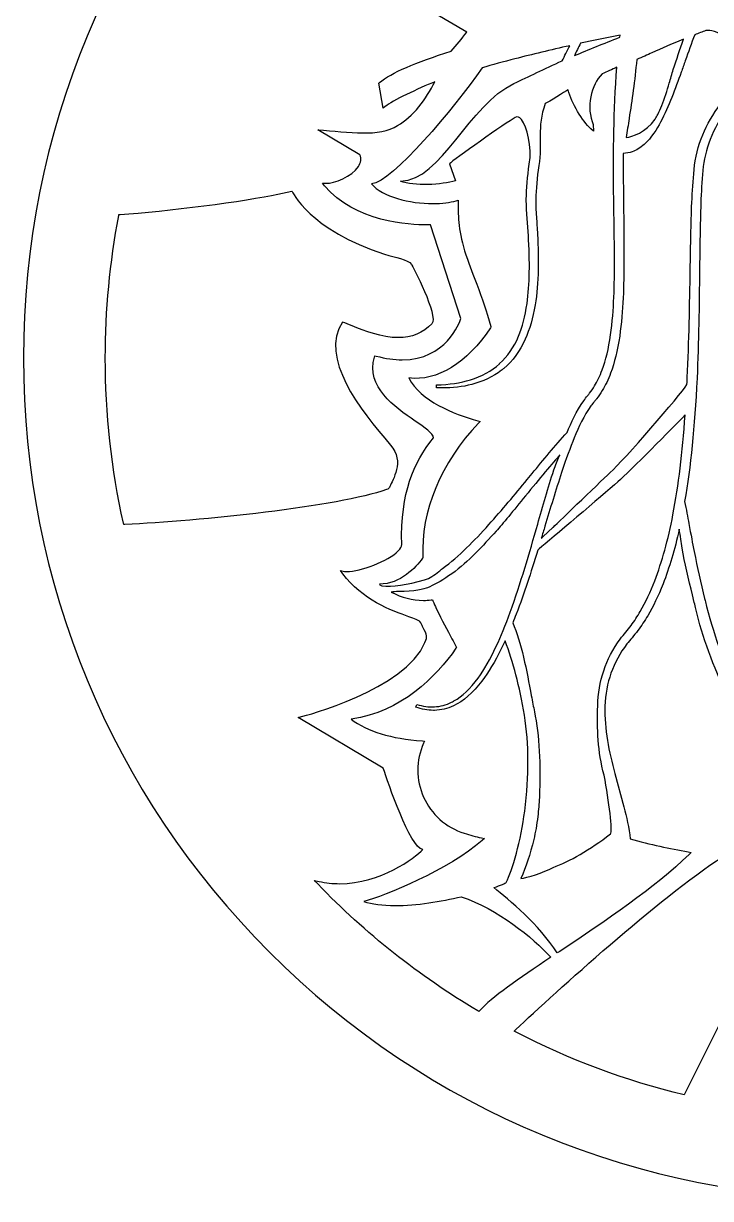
# Model space of a CAD drawing. Extents: x 0 to 2835, y 194 to 1700.
# Drawn here: x 0.5 to 290.2, y 952.4 to 1447.7 of the extents above; entities that cross this region are included whole.
import ezdxf

# ---------------------------------------------------------------- set-up
doc = ezdxf.new("R2010")
doc.units = 0
doc.layers.add('H0105_Printing_Least_4', color=7, linetype='CONTINUOUS')

msp = doc.modelspace()

# ---------------------------------------------------------------- linework, layer by layer
at = {"layer": 'H0105_Printing_Least_4', "color": 1}
for points in [[(187.465595, 1444.027564), (161.020596, 1459.711564), (197.430595, 1458.139564)], [(251.955994, 1441.925064), (252.071994, 1442.870064)], [(153.049596, 1412.727565), (152.206596, 1412.023565), (150.375596, 1422.594564), (150.655596, 1422.828564)], [(142.371596, 1392.411565), (124.560597, 1402.896565)], [(240.727494, 1405.127165), (240.866494, 1402.365165), (239.734494, 1403.384165)], [(180.159495, 1388.564165), (182.719495, 1381.410165)], [(107.772597, 1375.815566), (113.676597, 1377.039566)], [(127.411597, 1379.310566), (126.535597, 1380.366565), (127.910597, 1380.346565)], [(183.001495, 1372.992166), (183.832495, 1373.237166), (183.814495, 1372.370166)], [(40.663599, 1366.725566), (40.755599, 1367.208566), (41.246599, 1367.241566)], [(184.964595, 1323.405567), (172.064596, 1362.805566)], [(281.850593, 1356.805566), (281.888593, 1358.479566)], [(285.748593, 1358.176566), (285.721593, 1356.735566)], [(197.491495, 1319.963167), (197.557495, 1319.693167), (197.405495, 1319.464167)], [(148.486596, 1307.075567), (148.660596, 1307.672567), (149.261596, 1307.508567)], [(201.167495, 1304.251167), (201.265495, 1304.337167)], [(174.642496, 1294.097168), (174.644496, 1295.366168)], [(280.239593, 1295.558568), (280.290593, 1296.581568)], [(192.073495, 1280.240168), (193.084495, 1279.961168), (192.368495, 1279.192168)], [(212.829495, 1255.426169), (214.969495, 1258.029169)], [(43.292599, 1236.583569), (42.766599, 1236.562569), (42.652599, 1237.078569)], [(199.788595, 1233.726569), (198.758595, 1232.596569)], [(219.600595, 1231.455569), (223.683594, 1235.220569)], [(217.930495, 1226.310169), (217.298495, 1225.672169)], [(168.902496, 1222.746169), (168.915496, 1222.521169), (168.782496, 1222.337169)], [(135.170597, 1215.75957), (134.231597, 1217.07357), (135.813597, 1216.74557)], [(158.654596, 1208.31157), (158.468596, 1208.31557)], [(172.426596, 1204.73857), (172.905596, 1204.79957), (173.089596, 1204.35357)], [(283.341593, 1203.66557), (282.560593, 1206.85057)], [(287.682593, 1205.37657), (287.898593, 1204.50057)], [(182.901595, 1185.01957), (183.081595, 1184.67657), (182.856595, 1184.36057)], [(165.908596, 1159.505571), (166.307596, 1160.709571)], [(181.759595, 1161.990571), (181.997595, 1162.125571)], [(152.202596, 1133.841572), (116.285597, 1155.134571), (117.768597, 1155.515571)], [(173.846596, 1158.179571), (173.361596, 1158.171571)], [(168.671596, 1145.255571), (169.567596, 1145.185571), (169.201596, 1144.363571)], [(249.831594, 1131.585572), (253.643594, 1117.482572)], [(193.597595, 1104.418572), (194.836595, 1104.164572), (193.890595, 1103.325572)], [(280.796593, 1098.508573), (282.013593, 1098.300573), (281.134593, 1097.432573)], [(124.569597, 1084.974573), (123.114597, 1086.480573), (125.162597, 1086.030573)], [(319.801592, 1077.550573), (279.015593, 996.032575)], [(192.846595, 1031.630574), (192.498595, 1031.241574), (192.050595, 1031.507574)], [(208.165595, 1022.548574), (207.367595, 1022.962574), (208.026595, 1023.576574)]]:
    msp.add_lwpolyline(points, dxfattribs=at)
for points in [[(254.650194, 1399.606365)], [(43.292599, 1236.583569)], [(175.612496, 1216.73817)], [(192.846595, 1031.630574)], [(208.165595, 1022.548574)]]:
    msp.add_lwpolyline(points, close=True, dxfattribs=at)
for points in [[(104.281597, 1557.267561), (37.356599, 1490.344563), (0.4996, 1401.362565), (0.4996, 1306.719567)], [(180.884595, 1436.051564), (183.063595, 1438.679564), (185.259595, 1441.343564), (187.465595, 1444.027564)], [(232.790994, 1434.181064), (238.823994, 1436.739064), (245.261994, 1439.342064), (251.955994, 1441.925064)], [(252.071994, 1442.870064), (246.452994, 1441.749064), (240.831994, 1440.578064), (235.340994, 1439.379064)], [(283.554593, 1442.972564), (282.136593, 1439.362564), (280.814593, 1435.625564), (279.533593, 1432.008564)], [(288.251593, 1444.773564), (286.691593, 1444.179564), (285.126593, 1443.577564), (283.554593, 1442.972564)], [(288.932593, 1444.834564), (288.508593, 1444.834564), (288.297593, 1444.789564), (288.251593, 1444.773564)], [(296.690593, 1441.310564), (293.532593, 1444.736564), (289.394593, 1444.834564), (288.932593, 1444.834564)], [(230.824494, 1438.376164), (222.784494, 1436.571164), (215.023495, 1434.709164), (207.734495, 1432.827164)], [(227.675494, 1431.979164), (228.625494, 1434.021164), (229.660494, 1436.125164), (230.824494, 1438.376164)], [(235.340994, 1439.379064), (234.446994, 1437.607064), (233.590994, 1435.868064), (232.790994, 1434.181064)], [(278.766193, 1441.089364), (273.495193, 1438.981364), (269.742193, 1437.295364), (265.449193, 1435.363364)], [(274.498193, 1428.295364), (275.887193, 1432.618364), (277.264193, 1436.853364), (278.766193, 1441.089364)], [(150.655596, 1422.828564), (155.566596, 1426.937564), (165.737596, 1431.385564), (180.884595, 1436.051564)], [(207.734495, 1432.827164), (202.875495, 1431.574164), (198.198495, 1430.305164), (193.829495, 1429.053164)], [(207.283495, 1422.403164), (213.434495, 1425.214164), (220.169494, 1428.701164), (227.675494, 1431.979164)], [(259.060194, 1432.519364), (258.305194, 1423.679364), (257.009194, 1415.220365), (255.866194, 1407.742365)], [(265.449193, 1435.363364), (263.515193, 1434.496364), (261.450193, 1433.571364), (259.060194, 1432.519364)], [(279.533593, 1432.008564), (278.962593, 1430.395564), (278.391593, 1428.779564), (277.808593, 1427.166564)], [(193.829495, 1429.053164), (181.972495, 1411.999165), (155.881496, 1380.608165), (147.277496, 1380.088165)], [(250.719494, 1429.282164), (248.617494, 1428.345164), (246.530494, 1427.404164), (244.461494, 1426.458164)], [(249.305494, 1378.860166), (249.178494, 1392.685165), (249.229494, 1410.837165), (250.719494, 1429.282164)], [(277.808593, 1427.166564), (275.305593, 1420.167564), (272.717593, 1412.927565), (269.113593, 1406.130565)], [(272.776193, 1422.607364), (273.321193, 1424.481364), (273.882193, 1426.421364), (274.498193, 1428.295364)], [(173.965596, 1423.180564), (167.024596, 1420.405564), (155.814596, 1415.039565), (153.049596, 1412.727565)], [(158.233596, 1404.701565), (164.673596, 1408.291565), (170.373596, 1415.891565), (173.965596, 1423.180564)], [(159.499496, 1381.263165), (176.709496, 1381.472165), (188.428495, 1413.783165), (207.283495, 1422.403164)], [(244.461494, 1426.458164), (239.840494, 1422.124164), (237.633494, 1412.093165), (240.727494, 1405.127165)], [(269.693193, 1413.169365), (270.914193, 1416.189365), (271.862193, 1419.451365), (272.776193, 1422.607364)], [(230.192494, 1419.717165), (228.696494, 1418.985165), (221.984494, 1414.667165), (220.527494, 1413.939165)], [(239.734494, 1403.384165), (236.259494, 1406.511165), (231.436494, 1414.250165), (230.192494, 1419.717165)], [(220.527494, 1413.939165), (216.799495, 1403.834165), (219.369495, 1397.425165), (217.842495, 1387.815165)], [(267.929193, 1409.392365), (268.512193, 1410.566365), (269.091193, 1411.810365), (269.693193, 1413.169365)], [(286.908593, 1400.788565), (288.733593, 1405.152565), (291.236593, 1409.531565), (294.349593, 1413.807565)], [(297.164593, 1411.786565), (291.132593, 1403.293565), (287.704593, 1394.543565), (286.976593, 1385.772565)], [(207.877495, 1408.107165), (204.187495, 1406.036165), (181.469495, 1390.148165), (180.159495, 1388.564165)], [(210.430495, 1407.260165), (209.553495, 1408.295165), (208.738495, 1408.586165), (207.877495, 1408.107165)], [(213.768495, 1388.458165), (214.941495, 1395.587165), (212.972495, 1404.264165), (210.430495, 1407.260165)], [(255.866194, 1407.742365), (255.436194, 1404.939365), (255.020194, 1402.221365), (254.650194, 1399.606365)], [(254.650194, 1399.606365), (256.993194, 1399.991365), (263.142193, 1401.808365), (266.773193, 1407.406365)], [(266.773193, 1407.406365), (267.208193, 1408.082365), (267.603193, 1408.790365), (267.929193, 1409.392365)], [(124.560597, 1402.896565), (137.896597, 1401.951565), (150.481596, 1399.692565), (158.233596, 1404.701565)], [(269.113593, 1406.130565), (267.535593, 1403.265565), (265.331593, 1399.618565), (262.233593, 1396.761565)], [(283.253593, 1386.149565), (283.718593, 1391.130565), (284.982593, 1396.193565), (286.908593, 1400.788565)], [(141.717596, 1387.389565), (142.812596, 1389.063565), (143.030596, 1390.749565), (142.371596, 1392.411565)], [(253.346594, 1392.988565), (253.336594, 1388.527565), (253.363594, 1383.915565), (253.430594, 1378.905566)], [(257.152594, 1393.614565), (255.945594, 1393.192565), (254.682594, 1392.992565), (253.346594, 1392.988565)], [(262.233593, 1396.761565), (260.600593, 1395.276565), (258.892594, 1394.216565), (257.152594, 1393.614565)], [(127.910597, 1380.346565), (131.639597, 1380.346565), (138.946597, 1383.153565), (141.717596, 1387.389565)], [(212.512495, 1373.499166), (212.536495, 1378.243166), (212.945495, 1383.137165), (213.768495, 1388.458165)], [(217.842495, 1387.815165), (217.005495, 1382.626165), (216.572495, 1377.936166), (216.512495, 1373.462166)], [(281.888593, 1358.479566), (282.099593, 1367.536566), (282.316593, 1376.896566), (283.253593, 1386.149565)], [(286.976593, 1385.772565), (286.092593, 1376.654566), (285.916593, 1367.261566), (285.748593, 1358.176566)], [(113.676597, 1377.039566), (113.676597, 1377.039566), (121.159597, 1360.582566), (152.742596, 1350.432566)], [(170.488596, 1362.784566), (163.588596, 1362.784566), (140.088596, 1363.975566), (127.411597, 1379.310566)], [(147.277496, 1380.088165), (151.734496, 1374.645166), (163.324496, 1371.805166), (173.206496, 1371.805166)], [(182.719495, 1381.410165), (176.893496, 1379.716166), (165.219496, 1378.963166), (159.499496, 1381.263165)], [(249.471494, 1367.634166), (249.409494, 1371.375166), (249.348494, 1375.120166), (249.305494, 1378.860166)], [(253.430594, 1378.905566), (253.459594, 1375.475566), (253.502594, 1372.046566), (253.543594, 1368.616566)], [(41.246599, 1367.241566), (59.870599, 1368.375566), (94.688598, 1372.865566), (107.772597, 1375.815566)], [(173.206496, 1371.805166), (176.961496, 1371.805166), (180.347495, 1372.214166), (183.001495, 1372.992166)], [(183.814495, 1372.370166), (183.669495, 1366.124166), (183.808495, 1359.727166), (187.064495, 1350.191166)], [(212.839495, 1365.973166), (212.606495, 1368.666166), (212.495495, 1371.199166), (212.512495, 1373.499166)], [(216.512495, 1373.462166), (216.477495, 1371.207166), (216.557495, 1368.923166), (216.766495, 1366.284166)], [(249.694494, 1347.519166), (249.689494, 1354.215166), (249.579494, 1361.037166), (249.471494, 1367.634166)], [(253.543594, 1368.616566), (253.629594, 1361.704566), (253.717594, 1354.554566), (253.692594, 1347.510566)], [(34.992599, 1306.719567), (34.992599, 1326.797567), (36.899599, 1346.987566), (40.663599, 1366.725566)], [(172.064596, 1362.805566), (171.714596, 1362.796566), (171.180596, 1362.784566), (170.488596, 1362.784566)], [(213.367495, 1358.671166), (213.218495, 1361.107166), (213.040495, 1363.541166), (212.839495, 1365.973166)], [(216.766495, 1366.284166), (216.944495, 1363.816166), (217.101495, 1361.356166), (217.230495, 1358.888166)], [(212.810495, 1329.650167), (213.913495, 1337.959167), (214.085495, 1346.913166), (213.367495, 1358.671166)], [(217.230495, 1358.888166), (217.517495, 1353.330166), (217.615495, 1348.469166), (217.527495, 1344.032166)], [(281.633593, 1344.228566), (281.702593, 1348.419566), (281.772593, 1352.609566), (281.850593, 1356.805566)], [(285.721593, 1356.735566), (285.658593, 1352.458566), (285.606593, 1348.181566), (285.557593, 1343.905566)], [(152.742596, 1350.432566), (157.367596, 1348.943566), (162.378596, 1348.427566), (164.144596, 1346.156566)], [(187.064495, 1350.191166), (188.701495, 1345.399166), (190.231495, 1341.380166), (191.580495, 1337.836167)], [(248.042494, 1316.497167), (249.526494, 1327.056167), (249.673494, 1338.045167), (249.694494, 1347.519166)], [(253.692594, 1347.510566), (253.629594, 1337.459567), (253.434594, 1326.748567), (251.873594, 1315.939567)], [(164.144596, 1346.156566), (164.286596, 1345.975566), (175.674596, 1324.346567), (172.684596, 1321.170567)], [(217.527495, 1344.032166), (217.433495, 1338.576167), (217.012495, 1333.698167), (216.236495, 1329.123167)], [(280.384593, 1298.431568), (281.134593, 1313.672567), (281.387593, 1329.208567), (281.633593, 1344.228566)], [(285.557593, 1343.905566), (285.377593, 1328.942567), (285.193593, 1313.472567), (284.504593, 1298.243568)], [(191.580495, 1337.836167), (193.874495, 1331.815167), (195.854495, 1326.613167), (197.491495, 1319.963167)], [(209.209495, 1315.846167), (210.879495, 1319.807167), (212.057495, 1324.321167), (212.810495, 1329.650167)], [(216.236495, 1329.123167), (215.295495, 1323.536167), (213.918495, 1318.788167), (212.025495, 1314.614167)], [(160.187596, 1305.937567), (178.606596, 1305.937567), (184.346595, 1321.542567), (184.964595, 1323.405567)], [(135.042597, 1321.804567), (125.117597, 1307.050567), (142.290596, 1284.864568), (155.276596, 1269.975568)], [(139.048597, 1320.266567), (137.536597, 1320.867567), (136.206597, 1321.399567), (135.042597, 1321.804567)], [(158.503596, 1315.293567), (151.549596, 1315.293567), (144.324596, 1318.166567), (139.048597, 1320.266567)], [(172.684596, 1321.170567), (169.007596, 1317.269567), (164.235596, 1315.293567), (158.503596, 1315.293567)], [(197.405495, 1319.464167), (187.604495, 1304.620167), (174.867496, 1296.733168), (162.911496, 1298.309168)], [(201.265495, 1304.337167), (204.609495, 1307.358167), (207.281495, 1311.229167), (209.209495, 1315.846167)], [(212.025495, 1314.614167), (209.808495, 1309.690167), (206.696495, 1305.442167), (203.021495, 1302.328167)], [(244.494494, 1301.665167), (246.061494, 1305.909167), (247.191494, 1310.619167), (248.042494, 1316.497167)], [(251.873594, 1315.939567), (250.954594, 1309.792567), (249.740594, 1304.832567), (248.057594, 1300.334567)], [(0.4996, 1306.719567), (0.4996, 1212.07657), (37.356599, 1123.093572), (104.281597, 1056.166574)], [(42.652599, 1237.078569), (37.569599, 1259.878569), (34.992599, 1283.309568), (34.992599, 1306.719567)], [(165.653596, 1280.137568), (156.870596, 1286.182568), (144.843596, 1294.461568), (148.486596, 1307.075567)], [(149.261596, 1307.508567), (153.115596, 1306.465567), (156.790596, 1305.937567), (160.187596, 1305.937567)], [(188.946495, 1297.502168), (193.665495, 1298.927168), (197.892495, 1301.259167), (201.167495, 1304.251167)], [(162.911496, 1298.309168), (168.180496, 1288.589168), (181.571495, 1283.129168), (192.073495, 1280.240168)], [(202.010495, 1301.526167), (198.386495, 1298.747168), (194.193495, 1296.749168), (189.491495, 1295.554168)], [(203.021495, 1302.328167), (202.691495, 1302.049167), (202.352495, 1301.787167), (202.010495, 1301.526167)], [(241.285494, 1294.908168), (242.492494, 1296.905168), (243.542494, 1299.115168), (244.494494, 1301.665167)], [(248.057594, 1300.334567), (247.011594, 1297.563568), (245.853594, 1295.149568), (244.514594, 1292.955568)], [(284.504593, 1298.243568), (283.442593, 1277.104568), (281.825593, 1261.032568), (279.269593, 1246.163569)], [(280.290593, 1296.581568), (280.323593, 1297.199568), (280.356593, 1297.813568), (280.384593, 1298.431568)], [(176.844496, 1294.065168), (176.109496, 1294.065168), (175.377496, 1294.077168), (174.642496, 1294.097168)], [(174.644496, 1295.366168), (180.038495, 1295.530168), (184.716495, 1296.230168), (188.946495, 1297.502168)], [(189.491495, 1295.554168), (185.623495, 1294.551168), (181.487495, 1294.065168), (176.844496, 1294.065168)], [(239.200494, 1291.855168), (239.914494, 1292.771168), (240.598494, 1293.770168), (241.285494, 1294.908168)], [(244.514594, 1292.955568), (243.765594, 1291.723568), (242.973594, 1290.577568), (242.161594, 1289.546568)], [(247.897594, 1258.429569), (253.279594, 1263.385568), (277.552593, 1290.983568), (280.239593, 1295.558568)], [(229.695494, 1275.312168), (231.416494, 1279.474168), (233.597494, 1284.308168), (236.718494, 1288.724168)], [(236.718494, 1288.724168), (237.237494, 1289.468168), (237.809494, 1290.160168), (238.363494, 1290.827168)], [(238.363494, 1290.827168), (238.656494, 1291.179168), (238.940494, 1291.523168), (239.200494, 1291.855168)], [(241.195594, 1288.363568), (240.681594, 1287.749568), (240.194594, 1287.168568), (239.759594, 1286.546568)], [(242.161594, 1289.546568), (241.831594, 1289.128568), (241.508594, 1288.740568), (241.195594, 1288.363568)], [(239.759594, 1286.546568), (236.794594, 1282.404568), (234.624594, 1277.611568), (232.723594, 1273.048568)], [(173.337596, 1273.110568), (173.382596, 1274.812568), (169.624596, 1277.399568), (165.653596, 1280.137568)], [(192.368495, 1279.192168), (176.578496, 1262.883168), (167.838496, 1241.818169), (168.902496, 1222.746169)], [(279.494493, 1282.781168), (273.977493, 1276.908168), (256.270494, 1259.101169), (251.040494, 1254.452169)], [(274.338493, 1240.643169), (276.730493, 1253.163169), (278.375493, 1266.594168), (279.494493, 1282.781168)], [(159.966596, 1228.033569), (159.469596, 1250.305569), (164.947596, 1262.182568), (173.337596, 1273.110568)], [(214.969495, 1258.029169), (219.688495, 1263.779168), (224.567494, 1269.721168), (229.695494, 1275.312168)], [(232.723594, 1273.048568), (231.002594, 1268.886568), (229.357594, 1264.380568), (227.386594, 1258.442569)], [(155.276596, 1269.975568), (161.421596, 1262.931568), (155.961596, 1255.254569), (154.995596, 1252.581569)], [(226.695594, 1265.878568), (223.816594, 1262.780568), (217.916595, 1255.581569), (212.184595, 1248.582569)], [(224.085594, 1259.510569), (224.732594, 1261.536568), (225.672594, 1263.615568), (226.427594, 1265.281568)], [(226.427594, 1265.281568), (226.514594, 1265.477568), (226.607594, 1265.677568), (226.695594, 1265.878568)], [(217.311595, 1236.685569), (219.467595, 1244.179569), (221.695594, 1251.930569), (224.085594, 1259.510569)], [(227.386594, 1258.442569), (224.917594, 1250.948569), (222.596594, 1243.245569), (220.353594, 1235.793569)], [(223.683594, 1235.220569), (223.860594, 1235.392569), (242.577594, 1253.469569), (247.897594, 1258.429569)], [(196.722495, 1236.489169), (202.276495, 1242.612169), (207.641495, 1249.127169), (212.829495, 1255.426169)], [(251.040494, 1254.452169), (244.480494, 1248.615169), (222.772494, 1230.350169), (217.930495, 1226.310169)], [(153.588596, 1251.218569), (133.695597, 1244.170569), (74.030598, 1237.745569), (43.292599, 1236.583569)], [(154.995596, 1252.581569), (154.762596, 1251.934569), (154.275596, 1251.459569), (153.588596, 1251.218569)], [(212.184595, 1248.582569), (207.158595, 1242.447569), (202.411595, 1236.656569), (199.788595, 1233.726569)], [(279.269593, 1246.163569), (279.947593, 1242.902569), (280.548593, 1239.665569), (281.046593, 1236.918569)], [(266.670493, 1212.82917), (269.746493, 1220.810169), (272.252493, 1229.908169), (274.338493, 1240.643169)], [(187.360495, 1226.724169), (190.469495, 1229.724169), (193.530495, 1232.916169), (196.722495, 1236.489169)], [(205.718595, 1199.58157), (210.140595, 1211.74857), (213.786595, 1224.423569), (217.311595, 1236.685569)], [(220.353594, 1235.793569), (219.843595, 1234.103569), (219.332595, 1232.404569), (218.820595, 1230.710569)], [(277.006593, 1234.589569), (275.070593, 1225.897569), (272.817593, 1218.30557), (270.153593, 1211.47457)], [(277.669593, 1230.354569), (277.433593, 1231.803569), (277.202593, 1233.206569), (277.006593, 1234.589569)], [(281.046593, 1236.918569), (281.909593, 1232.187569), (282.599593, 1228.569569), (283.280593, 1225.189569)], [(198.758595, 1232.596569), (193.021595, 1226.302569), (187.086595, 1219.79157), (179.756596, 1214.83057)], [(218.820595, 1230.710569), (219.080595, 1230.959569), (219.342595, 1231.205569), (219.600595, 1231.455569)], [(278.277593, 1226.519569), (278.086593, 1227.816569), (277.876593, 1229.093569), (277.669593, 1230.354569)], [(136.920597, 1216.65157), (142.325596, 1216.65157), (154.422596, 1221.170569), (158.548596, 1225.385569)], [(158.548596, 1225.385569), (159.506596, 1226.363569), (159.982596, 1227.255569), (159.966596, 1228.033569)], [(177.210496, 1217.96117), (180.646495, 1220.548169), (184.063495, 1223.495169), (187.360495, 1226.724169)], [(217.298495, 1225.672169), (214.347495, 1215.99717), (211.793495, 1208.08617), (208.218495, 1198.65217)], [(282.560593, 1206.85057), (280.982593, 1213.24657), (279.192593, 1220.498569), (278.277593, 1226.519569)], [(283.280593, 1225.189569), (284.614593, 1218.36257), (286.096593, 1211.69557), (287.682593, 1205.37657)], [(168.782496, 1222.337169), (165.818496, 1218.27617), (159.534496, 1211.49917), (150.538496, 1211.34817)], [(163.007596, 1197.60457), (156.002596, 1200.13357), (142.965596, 1204.84857), (135.170597, 1215.75957)], [(135.813597, 1216.74557), (136.116597, 1216.68457), (136.488597, 1216.65157), (136.920597, 1216.65157)], [(169.594496, 1213.16117), (171.800496, 1213.76717), (173.738496, 1215.27717), (175.612496, 1216.73817)], [(179.756596, 1214.83057), (176.420596, 1212.58357), (173.490596, 1210.95857), (170.791596, 1209.84957)], [(175.612496, 1216.73817), (176.144496, 1217.15117), (176.676496, 1217.56917), (177.210496, 1217.96117)], [(150.538496, 1211.34817), (150.866496, 1211.09017), (151.193496, 1210.84017), (151.521496, 1210.59917)], [(151.521496, 1210.59917), (156.041496, 1210.24717), (162.178496, 1211.12717), (169.594496, 1213.16117)], [(170.791596, 1209.84957), (169.735596, 1209.41657), (165.121596, 1208.11457), (158.654596, 1208.31157)], [(260.551493, 1199.89617), (262.798493, 1203.78117), (264.855493, 1208.12717), (266.670493, 1212.82917)], [(270.153593, 1211.47457), (268.135593, 1206.34257), (266.025593, 1201.95557), (263.703593, 1198.05057)], [(158.468596, 1208.31557), (157.471596, 1208.19257), (156.495596, 1208.10657), (155.562596, 1208.05357)], [(155.562596, 1208.05357), (159.896596, 1205.72057), (164.443596, 1204.53757), (169.105596, 1204.53757)], [(169.105596, 1204.53757), (170.212596, 1204.53757), (171.329596, 1204.60757), (172.426596, 1204.73857)], [(173.089596, 1204.35357), (173.584596, 1203.15457), (174.051596, 1202.10657), (174.517596, 1201.14857)], [(284.009593, 1200.90357), (283.796593, 1201.79557), (283.573593, 1202.72457), (283.341593, 1203.66557)], [(287.898593, 1204.50057), (288.109593, 1203.65757), (288.320593, 1202.81057), (288.541593, 1201.96757)], [(174.517596, 1201.14857), (176.997596, 1196.05357), (179.197596, 1191.95257), (181.137595, 1188.33057)], [(199.837595, 1185.16657), (201.805595, 1189.37457), (203.729595, 1194.08957), (205.718595, 1199.58157)], [(256.673494, 1193.93717), (258.065494, 1195.84017), (259.369494, 1197.84617), (260.551493, 1199.89617)], [(297.488593, 1163.942571), (291.187593, 1177.006571), (286.779593, 1189.09957), (284.009593, 1200.90357)], [(288.541593, 1201.96757), (292.173593, 1188.26557), (296.342593, 1176.408571), (301.285592, 1165.722571)], [(167.674596, 1195.59957), (167.406596, 1196.01257), (165.170596, 1196.82257), (163.007596, 1197.60457)], [(168.783596, 1193.45857), (168.462596, 1194.07657), (168.092596, 1194.78057), (167.674596, 1195.59957)], [(208.218495, 1198.65217), (207.756495, 1197.45317), (207.286495, 1196.25817), (206.802495, 1195.06717)], [(206.802495, 1195.06717), (210.347495, 1187.17217), (212.717495, 1174.555171), (214.625495, 1164.392171)], [(254.429494, 1191.09717), (255.229494, 1192.06317), (255.984494, 1192.98017), (256.673494, 1193.93717)], [(263.703593, 1198.05057), (262.434593, 1195.91057), (261.030593, 1193.81057), (259.528594, 1191.81757)], [(169.786596, 1186.80457), (170.865596, 1189.47657), (170.865596, 1189.47657), (168.783596, 1193.45857)], [(252.149494, 1188.22417), (252.886494, 1189.22717), (253.669494, 1190.17717), (254.429494, 1191.09717)], [(257.085594, 1188.80957), (256.316594, 1187.90057), (255.589594, 1187.04557), (254.914594, 1186.14957)], [(259.528594, 1191.81757), (258.738594, 1190.75757), (257.897594, 1189.76757), (257.085594, 1188.80957)], [(117.768597, 1155.515571), (118.206597, 1155.626571), (161.775596, 1166.950571), (169.786596, 1186.80457)], [(182.856595, 1184.36057), (174.299596, 1172.266571), (159.751596, 1157.414571), (138.682597, 1154.459571)], [(181.137595, 1188.33057), (181.763595, 1187.16057), (182.353595, 1186.05957), (182.901595, 1185.01957)], [(192.159595, 1171.751571), (194.819595, 1175.418571), (197.258595, 1179.678571), (199.837595, 1185.16657)], [(201.953595, 1184.14757), (199.194595, 1178.585571), (196.600595, 1174.260571), (193.784595, 1170.543571)], [(203.549595, 1187.52457), (202.974595, 1186.26757), (202.456595, 1185.17157), (201.953595, 1184.14757)], [(208.141595, 1173.154571), (206.884595, 1178.152571), (205.343595, 1182.97757), (203.549595, 1187.52457)], [(245.130494, 1174.878171), (246.706494, 1179.597171), (249.070494, 1184.08617), (252.149494, 1188.22417)], [(254.914594, 1186.14957), (251.991594, 1182.32657), (249.738594, 1178.181571), (248.214594, 1173.822571)], [(242.609494, 1160.062171), (242.736494, 1165.301171), (243.585494, 1170.286171), (245.130494, 1174.878171)], [(193.784595, 1170.543571), (189.932595, 1165.481571), (186.003595, 1162.055571), (181.772595, 1160.066571)], [(181.997595, 1162.125571), (185.590595, 1164.142571), (188.913595, 1167.294571), (192.159595, 1171.751571)], [(211.705595, 1156.162571), (210.699595, 1162.276571), (209.532595, 1167.838571), (208.141595, 1173.154571)], [(248.214594, 1173.822571), (246.714594, 1169.553571), (245.861594, 1164.892571), (245.674594, 1159.964571)], [(214.625495, 1164.392171), (215.090495, 1161.921171), (215.522495, 1159.616171), (215.931495, 1157.607171)], [(173.361596, 1158.171571), (170.957596, 1158.171571), (168.450596, 1158.622571), (165.908596, 1159.505571)], [(166.307596, 1160.709571), (168.882596, 1159.890571), (171.376596, 1159.538571), (173.789596, 1159.661571)], [(173.789596, 1159.661571), (176.232596, 1159.784571), (178.727596, 1160.447571), (181.004595, 1161.580571)], [(181.772595, 1160.066571), (179.234596, 1158.887571), (176.504596, 1158.241571), (173.846596, 1158.179571)], [(181.004595, 1161.580571), (181.264595, 1161.707571), (181.512595, 1161.851571), (181.759595, 1161.990571)], [(245.322494, 1130.902172), (242.562494, 1140.688171), (242.386494, 1150.703171), (242.609494, 1160.062171)], [(245.674594, 1159.964571), (245.302594, 1150.244571), (247.453594, 1140.577571), (249.831594, 1131.585572)], [(138.682597, 1154.459571), (145.441596, 1149.335571), (155.517596, 1146.237571), (168.671596, 1145.255571)], [(211.820595, 1115.722572), (213.711595, 1130.951572), (213.674595, 1143.802571), (211.705595, 1156.162571)], [(215.931495, 1157.607171), (217.961495, 1147.432171), (218.649495, 1135.617172), (218.033495, 1121.477172)], [(169.201596, 1144.363571), (165.923596, 1136.984572), (165.915596, 1128.909572), (169.179596, 1121.616572)], [(168.878596, 1099.519573), (163.453596, 1100.313572), (154.218596, 1127.669572), (152.202596, 1133.841572)], [(247.969494, 1106.056172), (249.004494, 1107.181172), (247.447494, 1119.582172), (245.322494, 1130.902172)], [(169.179596, 1121.616572), (172.422596, 1114.372572), (178.663596, 1108.809572), (186.300595, 1106.350572)], [(218.033495, 1121.477172), (217.894495, 1118.829172), (217.658495, 1116.132172), (217.331495, 1113.451172)], [(204.058595, 1085.653573), (206.588595, 1090.536573), (210.300595, 1103.452572), (211.820595, 1115.722572)], [(253.643594, 1117.482572), (254.738594, 1113.218572), (255.812594, 1108.646572), (256.311594, 1103.956572)], [(217.331495, 1113.451172), (216.905495, 1109.948172), (216.357495, 1106.784172), (215.651495, 1103.772172)], [(186.300595, 1106.350572), (188.797595, 1105.552572), (191.183595, 1104.917572), (193.597595, 1104.418572)], [(223.807494, 1091.960173), (230.656494, 1094.350173), (239.425494, 1099.470173), (247.969494, 1106.056172)], [(193.890595, 1103.325572), (180.034595, 1091.019573), (152.599596, 1079.809573), (143.984596, 1077.587573)], [(215.651495, 1103.772172), (214.116495, 1097.424173), (212.377495, 1092.165173), (210.193495, 1087.287173)], [(256.311594, 1103.956572), (264.624593, 1101.717572), (273.081593, 1099.834573), (280.796593, 1098.508573)], [(133.806597, 1085.097573), (151.058596, 1085.097573), (165.452596, 1095.963573), (168.878596, 1099.519573)], [(208.026595, 1023.576574), (225.189594, 1039.578574), (268.045593, 1078.716573), (295.228593, 1096.425573)], [(281.134593, 1097.432573), (266.940593, 1083.455573), (245.498594, 1069.164573), (226.582594, 1056.555574)], [(210.193495, 1087.287173), (212.540495, 1087.495173), (219.905495, 1089.791173), (223.807494, 1091.960173)], [(192.050595, 1031.507574), (167.285596, 1046.212574), (144.581596, 1064.200573), (124.569597, 1084.974573)], [(125.162597, 1086.030573), (127.972597, 1085.412573), (130.879597, 1085.097573), (133.806597, 1085.097573)], [(198.805595, 1083.455573), (201.803595, 1084.471573), (203.723595, 1085.289573), (204.058595, 1085.653573)], [(225.577594, 1055.887574), (217.689595, 1067.879573), (205.364595, 1078.340573), (198.805595, 1083.455573)], [(143.984596, 1077.587573), (147.465596, 1076.449573), (151.871596, 1075.876573), (157.126596, 1075.876573)], [(157.126596, 1075.876573), (166.316596, 1075.876573), (176.545596, 1077.595573), (185.109595, 1079.604573)], [(185.109595, 1079.604573), (200.534595, 1074.329573), (215.145595, 1062.558573), (222.858594, 1054.070574)], [(104.281597, 1056.166574), (171.204596, 989.242575), (260.185593, 952.388576), (354.830591, 952.388576)], [(226.582594, 1056.555574), (226.245594, 1056.329574), (225.913594, 1056.108574), (225.577594, 1055.887574)], [(222.858594, 1054.070574), (209.240595, 1044.981574), (197.762595, 1037.143574), (192.846595, 1031.630574)], [(279.015593, 996.032575), (254.439594, 1002.032575), (230.597594, 1010.925575), (208.165595, 1022.548574)]]:
    msp.add_open_spline(points, degree=3, dxfattribs=at)

doc.saveas('drawing.dxf')
